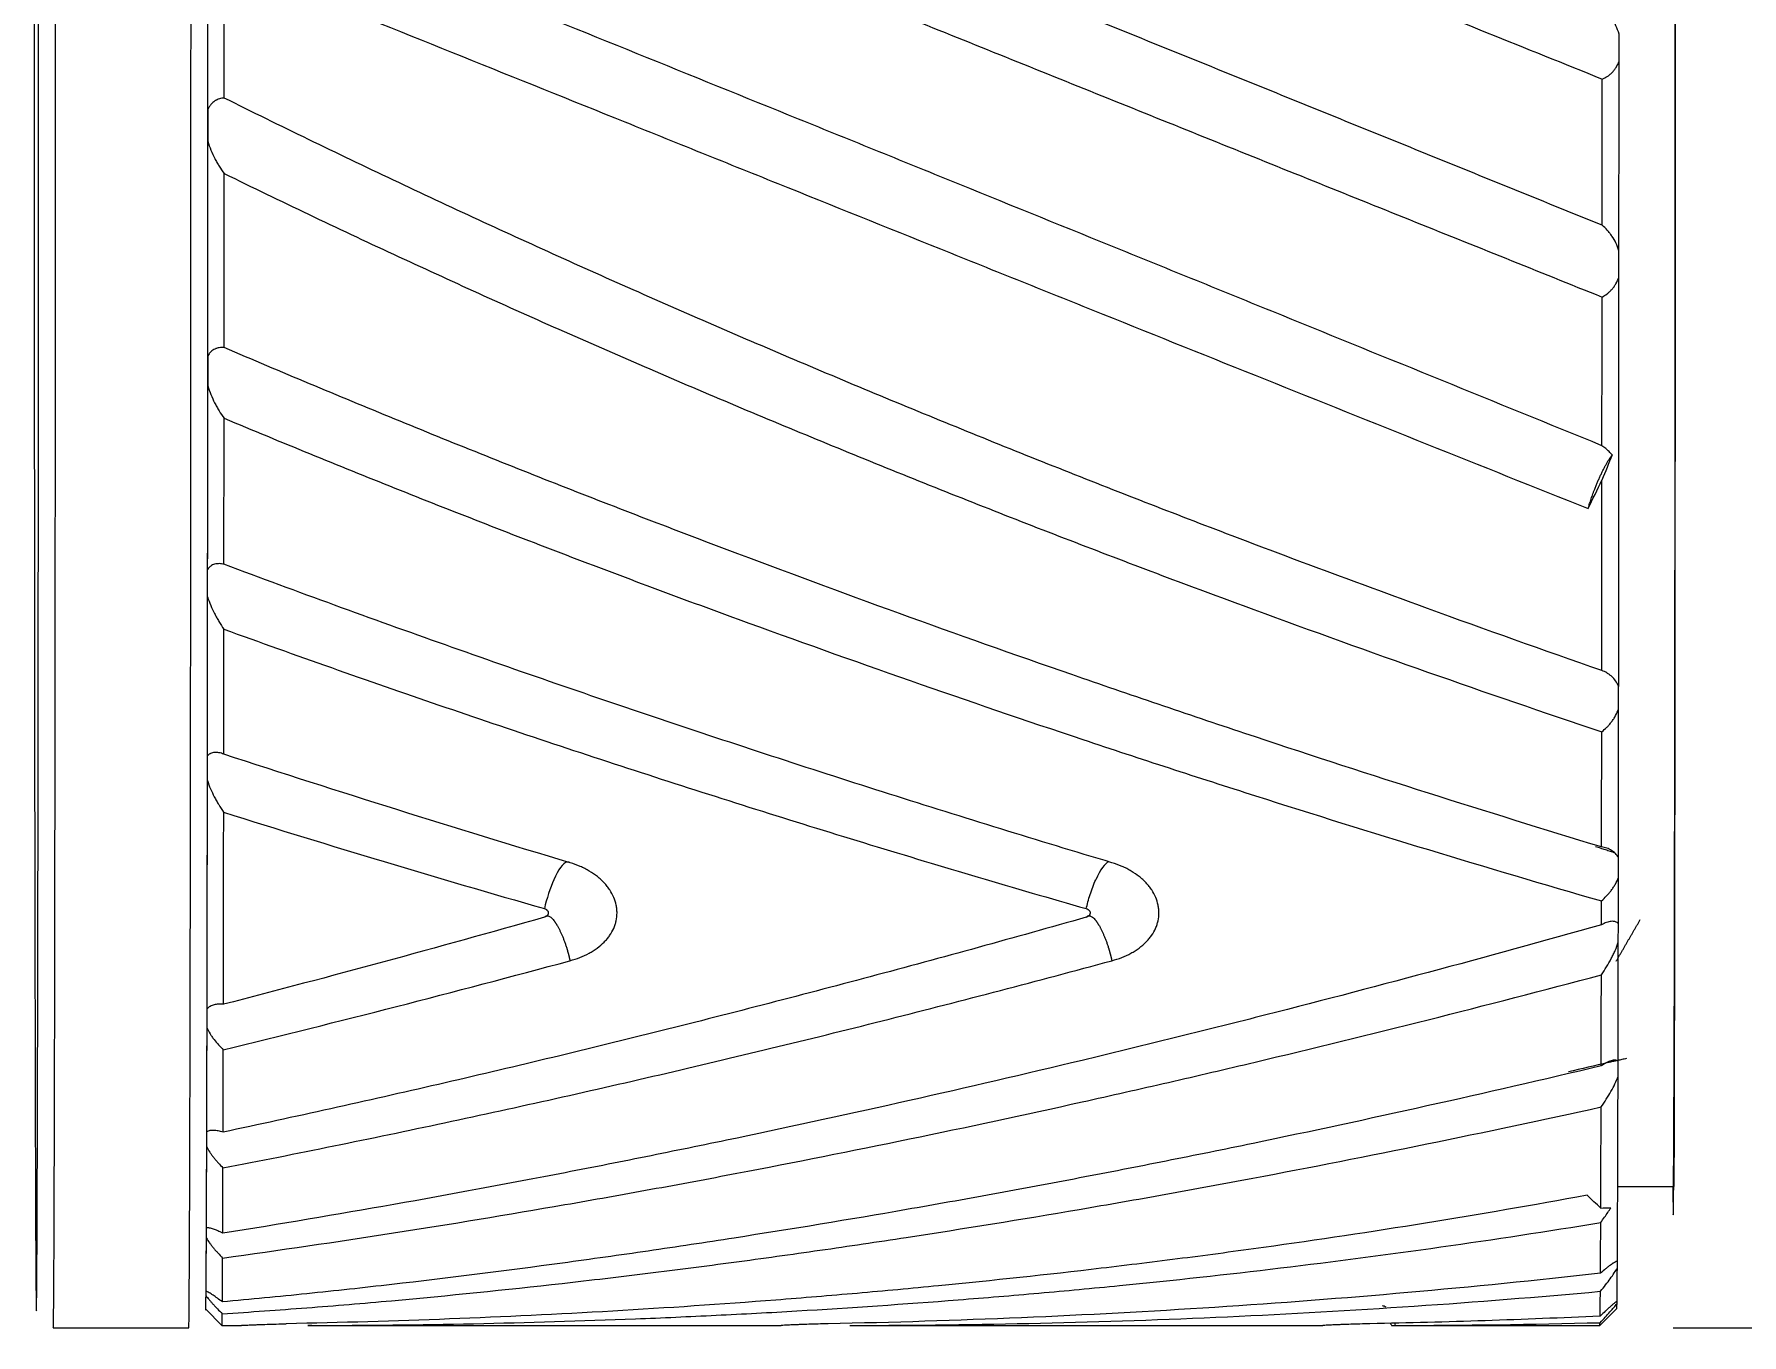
# Model space of a CAD drawing. Extents: x 16539 to 19738, y -91 to 2224.
# Drawn here: x 18623.48 to 18653.73, y 527.45 to 550.5 of the extents above; entities that cross this region are included whole.
import ezdxf

# ---------------------------------------------------------------- set-up
doc = ezdxf.new("R2010")
doc.units = 0
doc.header["$LTSCALE"] = 10
doc.header["$MEASUREMENT"] = 0
doc.header["$PDMODE"] = 3
doc.header["$PDSIZE"] = -10
doc.layers.get('0').update_dxf_attribs({"linetype": 'CONTINUOUS'})
doc.layers.get('DEFPOINTS').update_dxf_attribs({"linetype": 'CONTINUOUS'})
doc.layers.add('1', color=7, linetype='CONTINUOUS')
doc.styles.add('Daelim Dimension', font='NanumGothic.ttf')
doc.dimstyles.new('DEFAULT', dxfattribs={"dimscale": 2, "dimtxt": 2, "dimasz": 2, "dimexe": 0, "dimexo": 2, "dimgap": 1, "dimtad": 1, "dimdec": 1, "dimzin": 9, "dimdsep": 46, "dimtxsty": 'Daelim Dimension', "dimcen": 0.5, "dimclrd": 5, "dimclre": 5, "dimclrt": 256, "dimadec": 1, "dimazin": 0, "dimtfac": 1, "dimtdec": 1, "dimtix": 1, "dimtmove": 0, "dimatfit": 3, "dimfxl": 1, "dimtolj": 1, "dimtzin": 1, "dimlwd": 9, "dimlwe": 9, "dimarcsym": 0})

# ---------------------------------------------------------------- blocks, each defined once
blk = doc.blocks.new('*D26')
at = {"color": 5, "lineweight": 9, "ltscale": 0.5, "transparency": 16777216}
for p, q in [((18623.516, 523.872), (18623.516, 396.36)), ((18817.897, 471.191), (18817.897, 396.36)), ((18631.516, 398.36), (18809.897, 398.36))]:
    blk.add_line(p, q, dxfattribs=at)
at = {"color": 5, "ltscale": 0.5, "transparency": 16777216}
for points in [[(18631.516, 399.693), (18631.516, 397.026), (18623.516, 398.36)], [(18809.897, 399.693), (18809.897, 397.026), (18817.897, 398.36)]]:
    blk.add_solid(points, dxfattribs=at)
at = {"layer": 'DEFPOINTS', "color": 0, "ltscale": 0.5, "transparency": 16777216}
for p in [(18623.516, 527.872), (18817.897, 475.191), (18817.897, 398.36)]:
    blk.add_point(p, dxfattribs=at)
at = {"color": 7, "ltscale": 0.5, "transparency": 16777216, "insert": (18660.351, 411.247), "char_height": 20, "attachment_point": 5, "style": 'Daelim Dimension'}
blk.add_mtext('\\A1;194', dxfattribs=at)

msp = doc.modelspace()

# ---------------------------------------------------------------- linework, layer by layer
at = {"layer": '1', "color": 7, "linetype": 'Continuous', "lineweight": 18}
for p, q in [((18652.538, 534.073), (18652.536, 534.073)), ((18651.532, 530.073), (18652.516, 530.073)), ((18626.518, 527.899), (18626.804, 527.612)), ((18651.216, 527.613), (18651.516, 527.913)), ((18623.816, 527.572), (18626.216, 527.572)), ((18626.804, 527.612), (18627.109, 527.612)), ((18628.328, 527.612), (18636.709, 527.612)), ((18637.927, 527.612), (18646.309, 527.612)), ((18647.527, 527.613), (18651.216, 527.613)), ((18652.516, 527.573), (18701.022, 527.573))]:
    msp.add_line(p, q, dxfattribs=at)
for centre, major_axis, ratio, start_param, end_param in [((18652.516, 552.573), (0, -22.5), 0.001585, 0, 3.141593), ((18623.516, 552.572), (0, 24.7), 0.001585, 1.566374, 4.707966), ((18623.816, 552.572), (0, 25), 0.001585, 3.141571, 4.707966), ((18626.216, 552.572), (0, -25), 0.001585, 6.283145, 7.849347), ((18626.516, 552.572), (0, 24.7), 0.001585, 3.170186, 4.707755), ((18626.516, 552.572), (0, 24.672), 0.001585, 4.573726, 4.712389), ((18626.804, 552.572), (0, 24.96), 0.001585, 4.583483, 4.712389), ((18652.516, 552.573), (0, -23), 0.001585, 6.074329, 7.852422), ((18652.516, 552.573), (0, 25), 0.001585, 3.592586, 4.710829), ((18651.516, 552.573), (0, -24.66), 0.001585, 1.328597, 1.467051), ((18651.216, 552.573), (0, -24.96), 0.001585, 1.350134, 1.455486), ((18626.516, 552.572), (0, 24.672), 0.001585, 4.391584, 4.550545), ((18626.804, 552.572), (0, 24.96), 0.001585, 4.401643, 4.529255), ((18651.516, 552.573), (0, -24.66), 0.001585, 0.984878, 1.309124), ((18651.216, 552.573), (0, -24.96), 0.001585, 1.18597, 1.297614), ((18626.516, 552.572), (0, 24.672), 0.001585, 4.224609, 4.36891), ((18626.804, 552.572), (0, 24.96), 0.001585, 4.234831, 4.348501), ((18651.216, 552.573), (0, -24.96), 0.001585, 1.006319, 1.159478), ((18626.516, 552.572), (0, 24.672), 0.001585, 4.065625, 4.202171), ((18626.804, 552.572), (0, 24.96), 0.001585, 4.075922, 4.182233), ((18651.516, 552.573), (0, -24.66), 0.001585, 0.828327, 0.965422), ((18651.216, 552.573), (0, -24.96), 0.001585, 0.849635, 0.953881), ((18626.516, 552.572), (0, 24.672), 0.001585, 3.810724, 4.043257), ((18626.804, 552.572), (0, 24.96), 0.001585, 3.830415, 4.023566), ((18632.745, 535.137), (0.203, 0.691), 0.259256, 0.177071, 1.074669), ((18642.345, 535.137), (0.203, 0.691), 0.259256, 0.177071, 1.074669), ((18632.745, 535.137), (0.203, 0.691), 0.259256, 1.074669, 1.848145), ((18651.516, 552.573), (0, -24.66), 0.001585, 0.761874, 0.808922), ((18651.216, 552.573), (0, -24.96), 0.001585, 0.773461, 0.797336), ((18651.516, 552.573), (0, -24.66), 0.001585, 0.605374, 0.742469), ((18651.216, 552.573), (0, -24.96), 0.001585, 0.616916, 0.721162), ((18626.516, 552.572), (0, 24.672), 0.001585, 3.651811, 3.788357), ((18626.804, 552.572), (0, 24.96), 0.001585, 3.671758, 3.77806), ((18651.516, 552.573), (0, -24.66), 0.001585, 0.261672, 0.585919), ((18651.216, 552.573), (0, -24.96), 0.001585, 0.411318, 0.564478), ((18626.516, 552.572), (0, 24.672), 0.001585, 3.485071, 3.629372), ((18626.804, 552.572), (0, 24.96), 0.001585, 3.505481, 3.619149), ((18626.516, 552.572), (0, 24.672), 0.001585, 3.303437, 3.462399), ((18651.216, 552.573), (0, -24.96), 0.001585, 0.273188, 0.384825), ((18626.804, 552.572), (0, 24.96), 0.001585, 3.324727, 3.452339), ((18651.516, 552.573), (0, -24.66), 0.001585, 0.103745, 0.242199), ((18647.369, 527.238), (0.008, -0.72), 0.373118, 2.888362, 3.131385), ((18651.216, 552.573), (0, -24.96), 0.001585, 0.11531, 0.22066), ((18651.516, 552.573), (0, -24.66), 0.001585, 0.00158, 0.084302), ((18626.804, 552.572), (0, 24.96), 0.001585, 3.141593, 3.270499), ((18647.369, 527.238), (0.008, -0.72), 0.373118, 2.114886, 2.191435), ((18651.216, 552.573), (0, -24.96), 0.001585, 0.000013, 0.062984)]:
    msp.add_ellipse(centre, major_axis=major_axis, ratio=ratio, start_param=start_param, end_param=end_param, dxfattribs=at)
for points, knots in [([(18651.253, 543.203), (18650.31, 543.587), (18649.365, 543.972), (18647.474, 544.743), (18646.527, 545.128), (18645.105, 545.707), (18644.63, 545.9), (18643.681, 546.286), (18643.206, 546.479), (18641.781, 547.058), (18640.83, 547.444), (18639.402, 548.024), (18638.926, 548.217), (18637.973, 548.604), (18637.497, 548.797), (18636.068, 549.376), (18635.114, 549.763), (18632.254, 550.922), (18630.345, 551.694), (18628.434, 552.466)], [0, 0, 0, 0, 0.125, 0.125, 0.25, 0.25, 0.3125, 0.3125, 0.375, 0.375, 0.5, 0.5, 0.5625, 0.5625, 0.625, 0.625, 0.75, 0.75, 1, 1, 1, 1]), ([(18651.254, 547.109), (18650.156, 547.556), (18649.056, 548.002), (18646.855, 548.895), (18645.754, 549.342), (18643.549, 550.235), (18642.447, 550.681), (18640.241, 551.574), (18639.138, 552.02), (18638.034, 552.466)], [0, 0, 0, 0, 0.25, 0.25, 0.5, 0.5, 0.75, 0.75, 1, 1, 1, 1]), ([(18627.981, 551.344), (18628.945, 550.955), (18629.909, 550.566), (18631.836, 549.789), (18632.799, 549.401), (18634.244, 548.819), (18634.725, 548.625), (18635.688, 548.237), (18636.169, 548.044), (18637.612, 547.463), (18638.573, 547.077), (18640.014, 546.497), (18640.494, 546.304), (18641.454, 545.919), (18641.933, 545.726), (18643.371, 545.149), (18644.329, 544.764), (18646.241, 543.997), (18647.196, 543.614), (18649.104, 542.85), (18650.056, 542.469), (18651.008, 542.088)], [0, 0, 0, 0, 0.125, 0.125, 0.25, 0.25, 0.3125, 0.3125, 0.375, 0.375, 0.5, 0.5, 0.5625, 0.5625, 0.625, 0.625, 0.75, 0.75, 0.875, 0.875, 1, 1, 1, 1]), ([(18637.581, 551.344), (18638.722, 550.884), (18639.864, 550.423), (18642.145, 549.503), (18643.285, 549.044), (18645.565, 548.126), (18646.704, 547.667), (18648.981, 546.752), (18650.118, 546.295), (18651.254, 545.838)], [0, 0, 0, 0, 0.25, 0.25, 0.5, 0.5, 0.75, 0.75, 1, 1, 1, 1]), ([(18651.555, 550.496), (18651.54, 550.548), (18651.522, 550.598), (18651.48, 550.691), (18651.457, 550.735), (18651.418, 550.799), (18651.404, 550.819), (18651.377, 550.859), (18651.363, 550.878), (18651.319, 550.934), (18651.288, 550.969), (18651.255, 551.001)], [0, 0, 0, 0, 0.25, 0.25, 0.5, 0.5, 0.625, 0.625, 0.75, 0.75, 1, 1, 1, 1]), ([(18651.555, 550.019), (18651.555, 550.059), (18651.555, 550.099), (18651.555, 550.179), (18651.555, 550.22), (18651.555, 550.28), (18651.555, 550.301), (18651.555, 550.341), (18651.555, 550.361), (18651.555, 550.42), (18651.555, 550.458), (18651.555, 550.496)], [0, 0, 0, 0, 0.25, 0.25, 0.5, 0.5, 0.625, 0.625, 0.75, 0.75, 1, 1, 1, 1]), ([(18651.255, 549.701), (18651.286, 549.712), (18651.316, 549.727), (18651.36, 549.755), (18651.374, 549.765), (18651.395, 549.782), (18651.402, 549.788), (18651.416, 549.8), (18651.436, 549.819), (18651.455, 549.841), (18651.479, 549.871), (18651.491, 549.887), (18651.523, 549.94), (18651.541, 549.978), (18651.555, 550.019)], [0, 0, 0, 0, 0.25, 0.25, 0.375, 0.375, 0.4375, 0.4375, 0.5, 0.625, 0.625, 0.75, 0.75, 1, 1, 1, 1]), ([(18626.555, 549.162), (18626.555, 549.119), (18626.555, 549.074), (18626.555, 548.982), (18626.554, 548.935), (18626.554, 548.875), (18626.554, 548.863), (18626.554, 548.838), (18626.554, 548.802), (18626.554, 548.766), (18626.554, 548.693), (18626.554, 548.645), (18626.554, 548.597)], [0, 0, 0, 0, 0.25, 0.25, 0.5, 0.5, 0.5625, 0.5625, 0.625, 0.75, 0.75, 1, 1, 1, 1]), ([(18626.843, 549.364), (18626.814, 549.362), (18626.786, 549.357), (18626.745, 549.345), (18626.731, 549.34), (18626.711, 549.33), (18626.704, 549.327), (18626.691, 549.32), (18626.685, 549.316), (18626.653, 549.295), (18626.63, 549.275), (18626.599, 549.237), (18626.589, 549.224), (18626.57, 549.194), (18626.562, 549.179), (18626.555, 549.162)], [0, 0, 0, 0, 0.25, 0.25, 0.375, 0.375, 0.4375, 0.4375, 0.5, 0.5, 0.75, 0.75, 0.875, 0.875, 1, 1, 1, 1]), ([(18651.249, 539.22), (18650.22, 539.578), (18649.191, 539.944), (18647.136, 540.691), (18646.109, 541.072), (18644.571, 541.655), (18644.058, 541.851), (18643.034, 542.248), (18642.523, 542.448), (18641.5, 542.852), (18640.989, 543.056), (18639.968, 543.469), (18639.458, 543.677), (18637.929, 544.308), (18636.912, 544.737), (18635.39, 545.393), (18634.883, 545.614), (18633.87, 546.061), (18633.365, 546.286), (18631.85, 546.97), (18630.844, 547.435), (18628.838, 548.384), (18627.839, 548.868), (18626.843, 549.364)], [0, 0, 0, 0, 0.125, 0.125, 0.25, 0.25, 0.3125, 0.3125, 0.375, 0.375, 0.4375, 0.4375, 0.5, 0.5, 0.625, 0.625, 0.6875, 0.6875, 0.75, 0.75, 0.875, 0.875, 1, 1, 1, 1]), ([(18626.554, 548.597), (18626.57, 548.543), (18626.588, 548.491), (18626.629, 548.39), (18626.652, 548.341), (18626.689, 548.27), (18626.702, 548.246), (18626.728, 548.2), (18626.741, 548.177), (18626.783, 548.111), (18626.812, 548.068), (18626.843, 548.027)], [0, 0, 0, 0, 0.25, 0.25, 0.5, 0.5, 0.625, 0.625, 0.75, 0.75, 1, 1, 1, 1]), ([(18626.843, 548.027), (18627.839, 547.539), (18628.839, 547.062), (18630.345, 546.363), (18630.848, 546.132), (18631.855, 545.676), (18632.359, 545.45), (18633.369, 545.003), (18633.875, 544.783), (18634.888, 544.345), (18635.394, 544.129), (18636.409, 543.701), (18636.917, 543.49), (18637.935, 543.071), (18638.444, 542.863), (18639.972, 542.248), (18640.993, 541.847), (18642.526, 541.257), (18643.038, 541.062), (18644.062, 540.677), (18644.574, 540.487), (18646.111, 539.922), (18647.137, 539.553), (18649.191, 538.831), (18650.219, 538.478), (18651.248, 538.133)], [0, 0, 0, 0, 0.125, 0.125, 0.1875, 0.1875, 0.25, 0.25, 0.3125, 0.3125, 0.375, 0.375, 0.4375, 0.4375, 0.5, 0.5, 0.625, 0.625, 0.6875, 0.6875, 0.75, 0.75, 0.875, 0.875, 1, 1, 1, 1]), ([(18651.554, 546.658), (18651.539, 546.707), (18651.521, 546.753), (18651.479, 546.838), (18651.456, 546.878), (18651.417, 546.934), (18651.404, 546.953), (18651.376, 546.988), (18651.362, 547.004), (18651.318, 547.053), (18651.287, 547.082), (18651.254, 547.109)], [0, 0, 0, 0, 0.25, 0.25, 0.5, 0.5, 0.625, 0.625, 0.75, 0.75, 1, 1, 1, 1]), ([(18651.554, 546.193), (18651.554, 546.234), (18651.554, 546.274), (18651.554, 546.355), (18651.554, 546.394), (18651.554, 546.453), (18651.554, 546.473), (18651.554, 546.512), (18651.554, 546.531), (18651.554, 546.587), (18651.554, 546.623), (18651.554, 546.658)], [0, 0, 0, 0, 0.25, 0.25, 0.5, 0.5, 0.625, 0.625, 0.75, 0.75, 1, 1, 1, 1]), ([(18651.254, 545.838), (18651.285, 545.854), (18651.315, 545.873), (18651.359, 545.907), (18651.373, 545.919), (18651.394, 545.938), (18651.401, 545.945), (18651.415, 545.959), (18651.435, 545.981), (18651.454, 546.004), (18651.472, 546.029), (18651.478, 546.038), (18651.489, 546.056), (18651.495, 546.065), (18651.522, 546.111), (18651.54, 546.151), (18651.554, 546.193)], [0, 0, 0, 0, 0.25, 0.25, 0.375, 0.375, 0.4375, 0.4375, 0.5, 0.625, 0.625, 0.6875, 0.6875, 0.75, 0.75, 1, 1, 1, 1]), ([(18626.842, 544.941), (18626.813, 544.943), (18626.784, 544.943), (18626.743, 544.937), (18626.73, 544.934), (18626.71, 544.928), (18626.703, 544.926), (18626.69, 544.921), (18626.684, 544.918), (18626.652, 544.904), (18626.629, 544.888), (18626.602, 544.862), (18626.597, 544.857), (18626.587, 544.845), (18626.573, 544.827), (18626.561, 544.807), (18626.553, 544.793)], [0, 0, 0, 0, 0.25, 0.25, 0.375, 0.375, 0.4375, 0.4375, 0.5, 0.5, 0.75, 0.75, 0.8125, 0.8125, 0.875, 1, 1, 1, 1]), ([(18651.246, 536.092), (18650.223, 536.403), (18649.201, 536.721), (18647.157, 537.37), (18646.136, 537.702), (18644.604, 538.211), (18644.094, 538.382), (18643.073, 538.728), (18642.563, 538.903), (18641.034, 539.432), (18640.015, 539.793), (18637.978, 540.528), (18636.961, 540.904), (18635.437, 541.477), (18634.929, 541.671), (18633.914, 542.061), (18633.407, 542.258), (18631.887, 542.855), (18630.876, 543.261), (18628.856, 544.088), (18627.848, 544.51), (18626.842, 544.941)], [0, 0, 0, 0, 0.125, 0.125, 0.25, 0.25, 0.3125, 0.3125, 0.375, 0.375, 0.5, 0.5, 0.625, 0.625, 0.6875, 0.6875, 0.75, 0.75, 0.875, 0.875, 1, 1, 1, 1]), ([(18626.553, 544.793), (18626.553, 544.755), (18626.553, 544.715), (18626.553, 544.632), (18626.553, 544.589), (18626.553, 544.521), (18626.553, 544.498), (18626.553, 544.452), (18626.553, 544.429), (18626.553, 544.359), (18626.553, 544.312), (18626.553, 544.264)], [0, 0, 0, 0, 0.25, 0.25, 0.5, 0.5, 0.625, 0.625, 0.75, 0.75, 1, 1, 1, 1]), ([(18626.553, 544.264), (18626.568, 544.211), (18626.587, 544.16), (18626.628, 544.059), (18626.65, 544.01), (18626.687, 543.938), (18626.7, 543.914), (18626.726, 543.867), (18626.74, 543.844), (18626.781, 543.776), (18626.81, 543.732), (18626.841, 543.689)], [0, 0, 0, 0, 0.25, 0.25, 0.5, 0.5, 0.625, 0.625, 0.75, 0.75, 1, 1, 1, 1]), ([(18626.841, 543.689), (18627.847, 543.268), (18628.856, 542.856), (18630.877, 542.049), (18631.889, 541.654), (18633.409, 541.073), (18633.916, 540.882), (18634.931, 540.503), (18635.439, 540.315), (18636.963, 539.759), (18637.98, 539.396), (18640.016, 538.685), (18641.035, 538.337), (18642.565, 537.826), (18643.074, 537.658), (18644.095, 537.325), (18644.605, 537.161), (18647.157, 536.347), (18649.2, 535.727), (18651.244, 535.135)], [0, 0, 0, 0, 0.125, 0.125, 0.25, 0.25, 0.3125, 0.3125, 0.375, 0.375, 0.5, 0.5, 0.625, 0.625, 0.6875, 0.6875, 0.75, 0.75, 1, 1, 1, 1]), ([(18626.839, 541.101), (18626.81, 541.108), (18626.782, 541.112), (18626.741, 541.113), (18626.727, 541.112), (18626.701, 541.109), (18626.687, 541.107), (18626.65, 541.096), (18626.626, 541.085), (18626.6, 541.066), (18626.595, 541.062), (18626.585, 541.053), (18626.571, 541.038), (18626.558, 541.022), (18626.55, 541.01)], [0, 0, 0, 0, 0.25, 0.25, 0.375, 0.375, 0.5, 0.5, 0.75, 0.75, 0.8125, 0.8125, 0.875, 1, 1, 1, 1]), ([(18642.572, 535.813), (18641.915, 536.01), (18641.258, 536.21), (18639.945, 536.615), (18638.631, 537.026), (18637.319, 537.449), (18636.006, 537.878), (18635.35, 538.095), (18634.038, 538.535), (18633.383, 538.758), (18632.072, 539.21), (18631.417, 539.44), (18629.453, 540.136), (18628.145, 540.612), (18626.839, 541.101)], [0, 0, 0, 0, 0.125, 0.125, 0.25, 0.375, 0.375, 0.5, 0.5, 0.625, 0.625, 0.75, 0.75, 1, 1, 1, 1]), ([(18626.55, 540.523), (18626.566, 540.473), (18626.584, 540.422), (18626.625, 540.324), (18626.648, 540.275), (18626.685, 540.203), (18626.697, 540.179), (18626.724, 540.132), (18626.737, 540.109), (18626.779, 540.04), (18626.808, 539.995), (18626.838, 539.951)], [0, 0, 0, 0, 0.25, 0.25, 0.5, 0.5, 0.625, 0.625, 0.75, 0.75, 1, 1, 1, 1]), ([(18626.838, 539.951), (18627.473, 539.721), (18628.107, 539.494), (18629.378, 539.046), (18630.013, 538.825), (18631.285, 538.389), (18631.921, 538.174), (18633.194, 537.75), (18633.83, 537.541), (18635.104, 537.129), (18635.741, 536.925), (18637.016, 536.524), (18637.653, 536.327), (18639.566, 535.743), (18640.841, 535.365), (18642.117, 534.999)], [0, 0, 0, 0, 0.125, 0.125, 0.25, 0.25, 0.375, 0.375, 0.5, 0.5, 0.625, 0.625, 0.75, 0.75, 1, 1, 1, 1]), ([(18651.548, 538.936), (18651.534, 538.973), (18651.516, 539.006), (18651.474, 539.064), (18651.45, 539.091), (18651.412, 539.126), (18651.398, 539.137), (18651.371, 539.157), (18651.356, 539.166), (18651.312, 539.193), (18651.282, 539.207), (18651.249, 539.22)], [0, 0, 0, 0, 0.25, 0.25, 0.5, 0.5, 0.625, 0.625, 0.75, 0.75, 1, 1, 1, 1]), ([(18651.548, 538.539), (18651.548, 538.578), (18651.548, 538.616), (18651.548, 538.688), (18651.548, 538.723), (18651.548, 538.774), (18651.548, 538.79), (18651.548, 538.822), (18651.548, 538.838), (18651.548, 538.883), (18651.548, 538.911), (18651.548, 538.936)], [0, 0, 0, 0, 0.25, 0.25, 0.5, 0.5, 0.625, 0.625, 0.75, 0.75, 1, 1, 1, 1]), ([(18651.248, 538.133), (18651.279, 538.157), (18651.309, 538.184), (18651.353, 538.227), (18651.367, 538.243), (18651.389, 538.267), (18651.396, 538.275), (18651.409, 538.292), (18651.429, 538.317), (18651.448, 538.344), (18651.466, 538.372), (18651.472, 538.381), (18651.484, 538.4), (18651.489, 538.41), (18651.516, 538.458), (18651.534, 538.498), (18651.548, 538.539)], [0, 0, 0, 0, 0.25, 0.25, 0.375, 0.375, 0.4375, 0.4375, 0.5, 0.625, 0.625, 0.6875, 0.6875, 0.75, 0.75, 1, 1, 1, 1]), ([(18626.836, 537.737), (18626.807, 537.749), (18626.779, 537.757), (18626.737, 537.765), (18626.724, 537.767), (18626.697, 537.769), (18626.684, 537.769), (18626.647, 537.766), (18626.623, 537.76), (18626.597, 537.747), (18626.592, 537.744), (18626.582, 537.738), (18626.567, 537.727), (18626.555, 537.715), (18626.547, 537.705)], [0, 0, 0, 0, 0.25, 0.25, 0.375, 0.375, 0.5, 0.5, 0.75, 0.75, 0.8125, 0.8125, 0.875, 1, 1, 1, 1]), ([(18626.547, 537.268), (18626.562, 537.22), (18626.58, 537.172), (18626.622, 537.077), (18626.644, 537.029), (18626.681, 536.959), (18626.694, 536.935), (18626.72, 536.888), (18626.734, 536.865), (18626.775, 536.797), (18626.804, 536.752), (18626.834, 536.707)], [0, 0, 0, 0, 0.25, 0.25, 0.5, 0.5, 0.625, 0.625, 0.75, 0.75, 1, 1, 1, 1]), ([(18632.913, 535.827), (18632.925, 535.831), (18632.936, 535.831), (18632.956, 535.826), (18632.965, 535.821), (18632.972, 535.813)], [0, 0, 0, 0, 0.5, 0.5, 1, 1, 1, 1]), ([(18632.969, 534.076), (18633.031, 534.093), (18633.09, 534.112), (18633.202, 534.157), (18633.256, 534.182), (18633.333, 534.223), (18633.358, 534.238), (18633.407, 534.269), (18633.43, 534.285), (18633.496, 534.334), (18633.537, 534.369), (18633.583, 534.415), (18633.592, 534.425), (18633.61, 534.444), (18633.618, 534.454), (18633.643, 534.483), (18633.658, 534.503), (18633.701, 534.564), (18633.725, 534.606), (18633.754, 534.672), (18633.762, 534.694), (18633.777, 534.739), (18633.783, 534.761), (18633.798, 534.83), (18633.803, 534.876), (18633.803, 534.945), (18633.802, 534.968), (18633.797, 535.015), (18633.794, 535.038), (18633.779, 535.108), (18633.765, 535.154), (18633.727, 535.243), (18633.703, 535.287), (18633.661, 535.351), (18633.645, 535.373), (18633.613, 535.414), (18633.595, 535.435), (18633.568, 535.465), (18633.558, 535.474), (18633.539, 535.494), (18633.528, 535.503), (18633.498, 535.532), (18633.434, 535.586), (18633.339, 535.652), (18633.26, 535.695), (18633.219, 535.716), (18633.205, 535.723), (18633.178, 535.736), (18633.107, 535.768), (18633.033, 535.795), (18632.972, 535.813)], [0, 0, 0, 0, 0.0625, 0.0625, 0.125, 0.125, 0.15625, 0.15625, 0.1875, 0.1875, 0.25, 0.25, 0.265625, 0.265625, 0.28125, 0.28125, 0.3125, 0.3125, 0.375, 0.375, 0.40625, 0.40625, 0.4375, 0.4375, 0.5, 0.5, 0.53125, 0.53125, 0.5625, 0.5625, 0.625, 0.625, 0.6875, 0.6875, 0.71875, 0.71875, 0.75, 0.75, 0.765625, 0.765625, 0.78125, 0.78125, 0.8125, 0.875, 0.90625, 0.90625, 0.921875, 0.921875, 0.9375, 1, 1, 1, 1]), ([(18642.569, 534.076), (18642.631, 534.093), (18642.69, 534.112), (18642.802, 534.157), (18642.856, 534.182), (18642.933, 534.223), (18642.958, 534.238), (18643.006, 534.269), (18643.03, 534.285), (18643.096, 534.334), (18643.137, 534.369), (18643.183, 534.415), (18643.192, 534.425), (18643.21, 534.444), (18643.218, 534.454), (18643.243, 534.483), (18643.258, 534.503), (18643.301, 534.564), (18643.325, 534.606), (18643.354, 534.672), (18643.362, 534.694), (18643.377, 534.739), (18643.383, 534.761), (18643.398, 534.83), (18643.403, 534.876), (18643.403, 534.945), (18643.402, 534.968), (18643.397, 535.015), (18643.394, 535.038), (18643.379, 535.108), (18643.365, 535.154), (18643.327, 535.243), (18643.303, 535.287), (18643.261, 535.352), (18643.245, 535.373), (18643.213, 535.414), (18643.195, 535.435), (18643.168, 535.465), (18643.158, 535.474), (18643.139, 535.494), (18643.128, 535.503), (18643.098, 535.532), (18643.034, 535.586), (18642.939, 535.652), (18642.86, 535.695), (18642.819, 535.716), (18642.805, 535.723), (18642.778, 535.736), (18642.707, 535.768), (18642.633, 535.795), (18642.572, 535.813)], [0, 0, 0, 0, 0.0625, 0.0625, 0.125, 0.125, 0.15625, 0.15625, 0.1875, 0.1875, 0.25, 0.25, 0.265625, 0.265625, 0.28125, 0.28125, 0.3125, 0.3125, 0.375, 0.375, 0.40625, 0.40625, 0.4375, 0.4375, 0.5, 0.5, 0.53125, 0.53125, 0.5625, 0.5625, 0.625, 0.625, 0.6875, 0.6875, 0.71875, 0.71875, 0.75, 0.75, 0.765625, 0.765625, 0.78125, 0.78125, 0.8125, 0.875, 0.90625, 0.90625, 0.921875, 0.921875, 0.9375, 1, 1, 1, 1]), ([(18651.545, 535.9), (18651.53, 535.929), (18651.512, 535.955), (18651.47, 535.998), (18651.447, 536.017), (18651.408, 536.04), (18651.395, 536.048), (18651.367, 536.06), (18651.353, 536.066), (18651.309, 536.081), (18651.278, 536.088), (18651.246, 536.092)], [0, 0, 0, 0, 0.25, 0.25, 0.5, 0.5, 0.625, 0.625, 0.75, 0.75, 1, 1, 1, 1]), ([(18651.544, 535.55), (18651.544, 535.587), (18651.544, 535.621), (18651.544, 535.687), (18651.544, 535.719), (18651.544, 535.763), (18651.544, 535.777), (18651.544, 535.805), (18651.545, 535.818), (18651.545, 535.856), (18651.545, 535.879), (18651.545, 535.9)], [0, 0, 0, 0, 0.25, 0.25, 0.5, 0.5, 0.625, 0.625, 0.75, 0.75, 1, 1, 1, 1]), ([(18642.117, 534.999), (18642.125, 535.036), (18642.135, 535.076), (18642.157, 535.16), (18642.17, 535.204), (18642.198, 535.293), (18642.214, 535.338), (18642.247, 535.427), (18642.265, 535.471), (18642.284, 535.512)], [0, 0, 0, 0, 0.25, 0.25, 0.5, 0.5, 0.75, 0.75, 1, 1, 1, 1]), ([(18651.244, 535.135), (18651.275, 535.162), (18651.305, 535.192), (18651.349, 535.239), (18651.363, 535.255), (18651.385, 535.28), (18651.392, 535.289), (18651.405, 535.306), (18651.425, 535.332), (18651.444, 535.359), (18651.468, 535.396), (18651.48, 535.415), (18651.512, 535.473), (18651.53, 535.512), (18651.544, 535.55)], [0, 0, 0, 0, 0.25, 0.25, 0.375, 0.375, 0.4375, 0.4375, 0.5, 0.625, 0.625, 0.75, 0.75, 1, 1, 1, 1]), ([(18632.517, 534.999), (18632.522, 534.997), (18632.527, 534.995), (18632.537, 534.991), (18632.541, 534.989), (18632.55, 534.983), (18632.554, 534.981), (18632.561, 534.975), (18632.564, 534.971), (18632.57, 534.965), (18632.573, 534.961), (18632.577, 534.954), (18632.579, 534.95), (18632.584, 534.939), (18632.585, 534.931), (18632.585, 534.919), (18632.585, 534.915), (18632.583, 534.907), (18632.582, 534.904), (18632.579, 534.896), (18632.577, 534.892), (18632.573, 534.885), (18632.57, 534.882), (18632.564, 534.875), (18632.561, 534.872), (18632.553, 534.866), (18632.549, 534.863), (18632.541, 534.858), (18632.537, 534.856), (18632.527, 534.851), (18632.522, 534.849), (18632.517, 534.848)], [0, 0, 0, 0, 0.0625, 0.0625, 0.125, 0.125, 0.1875, 0.1875, 0.25, 0.25, 0.3125, 0.3125, 0.375, 0.375, 0.5, 0.5, 0.5625, 0.5625, 0.625, 0.625, 0.6875, 0.6875, 0.75, 0.75, 0.8125, 0.8125, 0.875, 0.875, 0.9375, 0.9375, 1, 1, 1, 1]), ([(18642.117, 534.999), (18642.122, 534.997), (18642.127, 534.995), (18642.137, 534.991), (18642.141, 534.989), (18642.15, 534.983), (18642.154, 534.981), (18642.161, 534.975), (18642.164, 534.971), (18642.17, 534.965), (18642.173, 534.961), (18642.177, 534.954), (18642.179, 534.95), (18642.184, 534.939), (18642.185, 534.931), (18642.185, 534.919), (18642.185, 534.915), (18642.183, 534.907), (18642.182, 534.904), (18642.179, 534.896), (18642.177, 534.892), (18642.173, 534.885), (18642.17, 534.882), (18642.164, 534.875), (18642.161, 534.872), (18642.153, 534.866), (18642.149, 534.863), (18642.141, 534.858), (18642.137, 534.856), (18642.127, 534.851), (18642.122, 534.849), (18642.117, 534.848)], [0, 0, 0, 0, 0.0625, 0.0625, 0.125, 0.125, 0.1875, 0.1875, 0.25, 0.25, 0.3125, 0.3125, 0.375, 0.375, 0.5, 0.5, 0.5625, 0.5625, 0.625, 0.625, 0.6875, 0.6875, 0.75, 0.75, 0.8125, 0.8125, 0.875, 0.875, 0.9375, 0.9375, 1, 1, 1, 1]), ([(18651.244, 534.714), (18650.22, 534.425), (18649.198, 534.143), (18647.153, 533.595), (18646.13, 533.327), (18644.598, 532.938), (18644.087, 532.81), (18643.066, 532.557), (18642.555, 532.433), (18641.024, 532.066), (18640.005, 531.828), (18637.966, 531.37), (18636.948, 531.148), (18635.423, 530.828), (18634.915, 530.724), (18633.899, 530.518), (18633.391, 530.418), (18631.87, 530.123), (18630.857, 529.935), (18628.835, 529.577), (18627.826, 529.407), (18626.818, 529.247)], [0, 0, 0, 0, 0.125, 0.125, 0.25, 0.25, 0.3125, 0.3125, 0.375, 0.375, 0.5, 0.5, 0.625, 0.625, 0.6875, 0.6875, 0.75, 0.75, 0.875, 0.875, 1, 1, 1, 1]), ([(18642.117, 534.848), (18641.479, 534.666), (18640.84, 534.487), (18639.563, 534.135), (18638.287, 533.789), (18637.011, 533.454), (18635.735, 533.124), (18635.098, 532.962), (18633.823, 532.645), (18633.186, 532.488), (18631.912, 532.182), (18631.275, 532.032), (18629.365, 531.591), (18628.094, 531.308), (18626.824, 531.039)], [0, 0, 0, 0, 0.125, 0.125, 0.25, 0.375, 0.375, 0.5, 0.5, 0.625, 0.625, 0.75, 0.75, 1, 1, 1, 1]), ([(18632.517, 534.848), (18632.525, 534.858), (18632.535, 534.866), (18632.557, 534.875), (18632.569, 534.876), (18632.597, 534.868), (18632.613, 534.86), (18632.646, 534.833), (18632.664, 534.814), (18632.683, 534.79)], [0, 0, 0, 0, 0.25, 0.25, 0.5, 0.5, 0.75, 0.75, 1, 1, 1, 1]), ([(18642.117, 534.848), (18642.125, 534.858), (18642.135, 534.866), (18642.157, 534.875), (18642.169, 534.876), (18642.197, 534.868), (18642.213, 534.86), (18642.246, 534.833), (18642.264, 534.814), (18642.283, 534.79)], [0, 0, 0, 0, 0.25, 0.25, 0.5, 0.5, 0.75, 0.75, 1, 1, 1, 1]), ([(18651.543, 534.73), (18651.529, 534.747), (18651.511, 534.759), (18651.485, 534.769), (18651.479, 534.77), (18651.468, 534.772), (18651.462, 534.773), (18651.444, 534.775), (18651.431, 534.775), (18651.405, 534.773), (18651.391, 534.77), (18651.363, 534.764), (18651.349, 534.759), (18651.305, 534.744), (18651.274, 534.73), (18651.244, 534.714)], [0, 0, 0, 0, 0.25, 0.25, 0.3125, 0.3125, 0.375, 0.375, 0.5, 0.5, 0.625, 0.625, 0.75, 0.75, 1, 1, 1, 1]), ([(18651.542, 534.403), (18651.542, 534.438), (18651.542, 534.471), (18651.542, 534.534), (18651.543, 534.564), (18651.543, 534.605), (18651.543, 534.619), (18651.543, 534.644), (18651.543, 534.656), (18651.543, 534.691), (18651.543, 534.712), (18651.543, 534.73)], [0, 0, 0, 0, 0.25, 0.25, 0.5, 0.5, 0.625, 0.625, 0.75, 0.75, 1, 1, 1, 1]), ([(18651.242, 533.827), (18651.274, 533.874), (18651.305, 533.921), (18651.364, 534.017), (18651.391, 534.065), (18651.43, 534.137), (18651.442, 534.161), (18651.466, 534.21), (18651.477, 534.234), (18651.509, 534.308), (18651.527, 534.356), (18651.542, 534.403)], [0, 0, 0, 0, 0.25, 0.25, 0.5, 0.5, 0.625, 0.625, 0.75, 0.75, 1, 1, 1, 1]), ([(18626.822, 530.405), (18627.476, 530.531), (18628.13, 530.661), (18629.439, 530.928), (18630.094, 531.065), (18631.404, 531.345), (18632.06, 531.489), (18633.372, 531.782), (18634.028, 531.932), (18635.341, 532.239), (18635.997, 532.395), (18637.311, 532.714), (18637.968, 532.877), (18639.94, 533.375), (18641.254, 533.719), (18642.569, 534.076)], [0, 0, 0, 0, 0.125, 0.125, 0.25, 0.25, 0.375, 0.375, 0.5, 0.5, 0.625, 0.625, 0.75, 0.75, 1, 1, 1, 1]), ([(18626.816, 528.808), (18627.823, 528.946), (18628.832, 529.095), (18630.854, 529.41), (18631.867, 529.578), (18633.388, 529.842), (18633.896, 529.933), (18634.912, 530.118), (18635.42, 530.213), (18636.945, 530.504), (18637.963, 530.707), (18640.002, 531.128), (18641.022, 531.347), (18642.553, 531.688), (18643.063, 531.803), (18644.085, 532.038), (18644.595, 532.158), (18647.15, 532.764), (18649.195, 533.28), (18651.242, 533.827)], [0, 0, 0, 0, 0.125, 0.125, 0.25, 0.25, 0.3125, 0.3125, 0.375, 0.375, 0.5, 0.5, 0.625, 0.625, 0.6875, 0.6875, 0.75, 0.75, 1, 1, 1, 1]), ([(18626.829, 533.304), (18626.799, 533.306), (18626.77, 533.307), (18626.714, 533.304), (18626.688, 533.3), (18626.639, 533.287), (18626.616, 533.278), (18626.585, 533.26), (18626.575, 533.253), (18626.557, 533.238), (18626.548, 533.23), (18626.54, 533.221)], [0, 0, 0, 0, 0.25, 0.25, 0.5, 0.5, 0.75, 0.75, 0.875, 0.875, 1, 1, 1, 1]), ([(18626.54, 532.883), (18626.555, 532.85), (18626.573, 532.816), (18626.604, 532.765), (18626.615, 532.748), (18626.639, 532.714), (18626.651, 532.698), (18626.688, 532.649), (18626.715, 532.617), (18626.77, 532.556), (18626.799, 532.527), (18626.827, 532.5)], [0, 0, 0, 0, 0.25, 0.25, 0.375, 0.375, 0.5, 0.5, 0.75, 0.75, 1, 1, 1, 1]), ([(18651.239, 532.213), (18650.209, 531.968), (18649.18, 531.731), (18647.124, 531.273), (18646.097, 531.052), (18644.558, 530.732), (18644.045, 530.628), (18643.02, 530.424), (18641.996, 530.224), (18640.974, 530.032), (18639.952, 529.846), (18639.442, 529.755), (18637.912, 529.488), (18636.894, 529.32), (18635.37, 529.083), (18634.863, 529.006), (18633.85, 528.858), (18633.343, 528.787), (18631.827, 528.58), (18630.819, 528.454), (18629.312, 528.281), (18628.81, 528.226), (18627.809, 528.123), (18627.31, 528.075), (18626.811, 528.03)], [0, 0, 0, 0, 0.125, 0.125, 0.25, 0.25, 0.3125, 0.3125, 0.375, 0.4375, 0.4375, 0.5, 0.5, 0.625, 0.625, 0.6875, 0.6875, 0.75, 0.75, 0.875, 0.875, 0.9375, 0.9375, 1, 1, 1, 1]), ([(18651.538, 532.295), (18651.524, 532.306), (18651.506, 532.312), (18651.48, 532.314), (18651.475, 532.314), (18651.463, 532.313), (18651.457, 532.312), (18651.439, 532.31), (18651.426, 532.307), (18651.4, 532.299), (18651.387, 532.294), (18651.358, 532.282), (18651.344, 532.275), (18651.3, 532.252), (18651.27, 532.234), (18651.239, 532.213)], [0, 0, 0, 0, 0.25, 0.25, 0.3125, 0.3125, 0.375, 0.375, 0.5, 0.5, 0.625, 0.625, 0.75, 0.75, 1, 1, 1, 1]), ([(18651.538, 532.026), (18651.538, 532.057), (18651.538, 532.087), (18651.538, 532.141), (18651.538, 532.166), (18651.538, 532.2), (18651.538, 532.211), (18651.538, 532.231), (18651.538, 532.241), (18651.538, 532.268), (18651.538, 532.283), (18651.538, 532.295)], [0, 0, 0, 0, 0.25, 0.25, 0.5, 0.5, 0.625, 0.625, 0.75, 0.75, 1, 1, 1, 1]), ([(18651.237, 531.485), (18651.27, 531.531), (18651.3, 531.577), (18651.359, 531.668), (18651.386, 531.714), (18651.438, 531.805), (18651.461, 531.85), (18651.504, 531.94), (18651.523, 531.983), (18651.538, 532.026)], [0, 0, 0, 0, 0.25, 0.25, 0.5, 0.5, 0.75, 0.75, 1, 1, 1, 1]), ([(18626.809, 527.82), (18627.307, 527.852), (18627.806, 527.887), (18628.807, 527.965), (18629.308, 528.007), (18630.814, 528.142), (18631.822, 528.245), (18633.338, 528.416), (18633.844, 528.476), (18634.857, 528.601), (18635.364, 528.666), (18636.38, 528.802), (18636.889, 528.873), (18637.907, 529.019), (18638.416, 529.095), (18639.946, 529.329), (18640.968, 529.495), (18642.504, 529.757), (18643.016, 529.847), (18644.041, 530.032), (18644.554, 530.126), (18646.093, 530.416), (18647.12, 530.618), (18649.177, 531.039), (18650.207, 531.258), (18651.237, 531.485)], [0, 0, 0, 0, 0.0625, 0.0625, 0.125, 0.125, 0.25, 0.25, 0.3125, 0.3125, 0.375, 0.375, 0.4375, 0.4375, 0.5, 0.5, 0.625, 0.625, 0.6875, 0.6875, 0.75, 0.75, 0.875, 0.875, 1, 1, 1, 1]), ([(18626.824, 531.039), (18626.794, 531.048), (18626.764, 531.056), (18626.709, 531.066), (18626.683, 531.069), (18626.634, 531.071), (18626.611, 531.07), (18626.58, 531.063), (18626.57, 531.06), (18626.551, 531.053), (18626.543, 531.048), (18626.535, 531.043)], [0, 0, 0, 0, 0.25, 0.25, 0.5, 0.5, 0.75, 0.75, 0.875, 0.875, 1, 1, 1, 1]), ([(18626.534, 530.778), (18626.549, 530.748), (18626.567, 530.717), (18626.599, 530.669), (18626.61, 530.653), (18626.633, 530.621), (18626.645, 530.605), (18626.67, 530.573), (18626.683, 530.557), (18626.71, 530.526), (18626.723, 530.51), (18626.765, 530.464), (18626.793, 530.434), (18626.822, 530.405)], [0, 0, 0, 0, 0.25, 0.25, 0.375, 0.375, 0.5, 0.5, 0.625, 0.625, 0.75, 0.75, 1, 1, 1, 1]), ([(18650.988, 529.921), (18650.036, 529.745), (18649.083, 529.58), (18647.173, 529.272), (18646.216, 529.128), (18644.78, 528.928), (18644.301, 528.864), (18643.342, 528.741), (18642.862, 528.682), (18641.423, 528.512), (18640.462, 528.409), (18639.02, 528.268), (18638.539, 528.224), (18637.577, 528.14), (18637.096, 528.1), (18635.653, 527.988), (18634.69, 527.923), (18631.8, 527.756), (18629.873, 527.681), (18627.943, 527.643)], [0, 0, 0, 0, 0.125, 0.125, 0.25, 0.25, 0.3125, 0.3125, 0.375, 0.375, 0.5, 0.5, 0.5625, 0.5625, 0.625, 0.625, 0.75, 0.75, 1, 1, 1, 1]), ([(18626.528, 529.159), (18626.543, 529.134), (18626.561, 529.107), (18626.593, 529.064), (18626.604, 529.049), (18626.627, 529.019), (18626.639, 529.004), (18626.664, 528.974), (18626.677, 528.959), (18626.704, 528.928), (18626.717, 528.913), (18626.759, 528.867), (18626.787, 528.837), (18626.816, 528.808)], [0, 0, 0, 0, 0.25, 0.25, 0.375, 0.375, 0.5, 0.5, 0.625, 0.625, 0.75, 0.75, 1, 1, 1, 1]), ([(18626.818, 529.247), (18626.787, 529.263), (18626.758, 529.278), (18626.703, 529.302), (18626.677, 529.313), (18626.628, 529.33), (18626.605, 529.336), (18626.574, 529.341), (18626.564, 529.342), (18626.546, 529.343), (18626.537, 529.343), (18626.529, 529.342)], [0, 0, 0, 0, 0.25, 0.25, 0.5, 0.5, 0.75, 0.75, 0.875, 0.875, 1, 1, 1, 1]), ([(18628.395, 527.613), (18629.351, 527.614), (18630.307, 527.625), (18632.217, 527.664), (18633.173, 527.693), (18634.605, 527.749), (18635.082, 527.771), (18636.036, 527.817), (18636.514, 527.843), (18637.944, 527.927), (18638.897, 527.993), (18640.326, 528.105), (18640.803, 528.145), (18641.754, 528.229), (18642.23, 528.273), (18643.656, 528.414), (18644.606, 528.518), (18646.503, 528.745), (18647.45, 528.869), (18649.342, 529.138), (18650.287, 529.282), (18651.231, 529.438)], [0, 0, 0, 0, 0.125, 0.125, 0.25, 0.25, 0.3125, 0.3125, 0.375, 0.375, 0.5, 0.5, 0.5625, 0.5625, 0.625, 0.625, 0.75, 0.75, 0.875, 0.875, 1, 1, 1, 1]), ([(18651.225, 528.218), (18651.257, 528.257), (18651.288, 528.295), (18651.346, 528.37), (18651.374, 528.406), (18651.425, 528.476), (18651.449, 528.51), (18651.492, 528.575), (18651.51, 528.605), (18651.525, 528.632)], [0, 0, 0, 0, 0.25, 0.25, 0.5, 0.5, 0.75, 0.75, 1, 1, 1, 1]), ([(18651.526, 528.752), (18651.512, 528.749), (18651.494, 528.741), (18651.468, 528.726), (18651.462, 528.723), (18651.451, 528.716), (18651.445, 528.712), (18651.427, 528.7), (18651.414, 528.691), (18651.388, 528.672), (18651.374, 528.662), (18651.353, 528.646), (18651.346, 528.64), (18651.332, 528.628), (18651.324, 528.622), (18651.288, 528.592), (18651.257, 528.566), (18651.227, 528.538)], [0, 0, 0, 0, 0.25, 0.25, 0.3125, 0.3125, 0.375, 0.375, 0.5, 0.5, 0.625, 0.625, 0.6875, 0.6875, 0.75, 0.75, 1, 1, 1, 1]), ([(18651.525, 528.632), (18651.525, 528.653), (18651.525, 528.672), (18651.526, 528.703), (18651.526, 528.715), (18651.526, 528.731), (18651.526, 528.735), (18651.526, 528.742), (18651.526, 528.745), (18651.526, 528.752), (18651.526, 528.754), (18651.526, 528.752)], [0, 0, 0, 0, 0.25, 0.25, 0.5, 0.5, 0.625, 0.625, 0.75, 0.75, 1, 1, 1, 1]), ([(18651.227, 528.538), (18650.089, 528.41), (18648.951, 528.296), (18646.673, 528.095), (18645.533, 528.007), (18643.252, 527.859), (18642.111, 527.798), (18639.828, 527.701), (18638.686, 527.665), (18637.543, 527.643)], [0, 0, 0, 0, 0.25, 0.25, 0.5, 0.5, 0.75, 0.75, 1, 1, 1, 1]), ([(18626.521, 528.137), (18626.536, 528.118), (18626.554, 528.095), (18626.58, 528.065), (18626.586, 528.059), (18626.597, 528.046), (18626.602, 528.039), (18626.62, 528.02), (18626.632, 528.006), (18626.657, 527.979), (18626.67, 527.965), (18626.697, 527.936), (18626.71, 527.922), (18626.752, 527.878), (18626.78, 527.849), (18626.809, 527.82)], [0, 0, 0, 0, 0.25, 0.25, 0.3125, 0.3125, 0.375, 0.375, 0.5, 0.5, 0.625, 0.625, 0.75, 0.75, 1, 1, 1, 1]), ([(18626.811, 528.03), (18626.78, 528.053), (18626.751, 528.075), (18626.696, 528.115), (18626.67, 528.134), (18626.621, 528.167), (18626.598, 528.181), (18626.567, 528.2), (18626.557, 528.205), (18626.539, 528.215), (18626.53, 528.219), (18626.522, 528.223)], [0, 0, 0, 0, 0.25, 0.25, 0.5, 0.5, 0.75, 0.75, 0.875, 0.875, 1, 1, 1, 1]), ([(18637.995, 527.613), (18639.099, 527.615), (18640.203, 527.629), (18642.411, 527.68), (18643.514, 527.718), (18645.72, 527.818), (18646.822, 527.881), (18649.025, 528.03), (18650.125, 528.118), (18651.225, 528.218)], [0, 0, 0, 0, 0.25, 0.25, 0.5, 0.5, 0.75, 0.75, 1, 1, 1, 1]), ([(18651.218, 527.662), (18651.251, 527.697), (18651.282, 527.73), (18651.34, 527.793), (18651.368, 527.824), (18651.419, 527.881), (18651.443, 527.908), (18651.486, 527.958), (18651.504, 527.981), (18651.519, 528)], [0, 0, 0, 0, 0.25, 0.25, 0.5, 0.5, 0.75, 0.75, 1, 1, 1, 1]), ([(18651.52, 528.045), (18651.506, 528.035), (18651.488, 528.021), (18651.462, 527.999), (18651.456, 527.995), (18651.445, 527.985), (18651.439, 527.98), (18651.421, 527.964), (18651.408, 527.953), (18651.382, 527.93), (18651.368, 527.917), (18651.34, 527.892), (18651.326, 527.878), (18651.282, 527.837), (18651.251, 527.808), (18651.22, 527.778)], [0, 0, 0, 0, 0.25, 0.25, 0.3125, 0.3125, 0.375, 0.375, 0.5, 0.5, 0.625, 0.625, 0.75, 0.75, 1, 1, 1, 1]), ([(18651.519, 528), (18651.519, 528.015), (18651.519, 528.028), (18651.519, 528.047), (18651.52, 528.054), (18651.52, 528.059), (18651.52, 528.06), (18651.52, 528.061)], [0, 0, 0, 0, 0.412588, 0.412588, 0.825177, 0.825177, 1, 1, 1, 1]), ([(18627.109, 527.612), (18627.109, 527.612), (18627.114, 527.613), (18627.129, 527.614), (18627.138, 527.614), (18627.15, 527.615), (18627.159, 527.615), (18627.163, 527.615), (18627.188, 527.616), (18627.212, 527.618), (18627.268, 527.62), (18627.301, 527.622), (18627.347, 527.624), (18627.357, 527.624), (18627.376, 527.625), (18627.406, 527.626), (18627.438, 527.628), (18627.505, 527.63), (18627.552, 527.632), (18627.616, 527.634), (18627.629, 527.635), (18627.656, 527.635), (18627.669, 527.636), (18627.71, 527.637), (18627.793, 527.639), (18627.882, 527.642), (18627.943, 527.643)], [0, 0, 0, 0, 0.125, 0.125, 0.1875, 0.21875, 0.21875, 0.25, 0.25, 0.375, 0.375, 0.5, 0.5, 0.53125, 0.53125, 0.5625, 0.625, 0.625, 0.75, 0.75, 0.78125, 0.78125, 0.8125, 0.8125, 0.875, 1, 1, 1, 1]), ([(18637.543, 527.643), (18637.482, 527.642), (18637.422, 527.64), (18637.308, 527.637), (18637.254, 527.635), (18637.152, 527.632), (18637.105, 527.63), (18637.038, 527.628), (18637.016, 527.627), (18636.975, 527.625), (18636.956, 527.624), (18636.9, 527.622), (18636.868, 527.62), (18636.825, 527.618), (18636.812, 527.618), (18636.788, 527.617), (18636.777, 527.616), (18636.748, 527.615), (18636.734, 527.614), (18636.714, 527.613), (18636.709, 527.612), (18636.709, 527.612)], [0, 0, 0, 0, 0.125, 0.125, 0.25, 0.25, 0.375, 0.375, 0.4375, 0.4375, 0.5, 0.5, 0.625, 0.625, 0.6875, 0.6875, 0.75, 0.75, 0.875, 0.875, 1, 1, 1, 1]), ([(18647.143, 527.643), (18647.082, 527.642), (18647.022, 527.64), (18646.908, 527.637), (18646.854, 527.635), (18646.752, 527.632), (18646.705, 527.63), (18646.638, 527.628), (18646.616, 527.627), (18646.575, 527.625), (18646.556, 527.624), (18646.5, 527.622), (18646.468, 527.62), (18646.425, 527.618), (18646.412, 527.618), (18646.388, 527.617), (18646.377, 527.616), (18646.348, 527.615), (18646.334, 527.614), (18646.314, 527.613), (18646.309, 527.612), (18646.309, 527.612)], [0, 0, 0, 0, 0.125, 0.125, 0.25, 0.25, 0.375, 0.375, 0.4375, 0.4375, 0.5, 0.5, 0.625, 0.625, 0.6875, 0.6875, 0.75, 0.75, 0.875, 0.875, 1, 1, 1, 1]), ([(18628.395, 527.613), (18628.39, 527.613), (18628.385, 527.613), (18628.376, 527.613), (18628.371, 527.613), (18628.363, 527.613), (18628.359, 527.613), (18628.351, 527.613), (18628.348, 527.613), (18628.339, 527.613), (18628.335, 527.612), (18628.33, 527.612), (18628.329, 527.612), (18628.327, 527.612), (18628.327, 527.612), (18628.327, 527.612)], [0, 0, 0, 0, 0.125093, 0.125093, 0.250187, 0.250187, 0.37528, 0.37528, 0.500373, 0.500373, 0.75056, 0.75056, 0.875653, 0.875653, 1, 1, 1, 1]), ([(18637.927, 527.612), (18637.927, 527.612), (18637.927, 527.612), (18637.927, 527.612), (18637.929, 527.612), (18637.933, 527.613), (18637.935, 527.613), (18637.94, 527.613), (18637.942, 527.613), (18637.948, 527.613), (18637.951, 527.613), (18637.959, 527.613), (18637.963, 527.613), (18637.971, 527.613), (18637.976, 527.613), (18637.985, 527.613), (18637.99, 527.613), (18637.995, 527.613)], [0, 0, 0, 0, 0.002287, 0.002287, 0.251715, 0.251715, 0.376429, 0.376429, 0.501143, 0.501143, 0.625857, 0.625857, 0.750572, 0.750572, 0.875286, 0.875286, 1, 1, 1, 1]), ([(18647.527, 527.613), (18647.527, 527.613), (18647.527, 527.613), (18647.527, 527.613), (18647.529, 527.613), (18647.533, 527.613), (18647.535, 527.613), (18647.54, 527.613), (18647.542, 527.613), (18647.548, 527.613), (18647.551, 527.613), (18647.559, 527.613), (18647.563, 527.613), (18647.571, 527.613), (18647.576, 527.613), (18647.585, 527.613), (18647.59, 527.613), (18647.595, 527.613)], [0, 0, 0, 0, 0.001211, 0.001211, 0.250909, 0.250909, 0.375757, 0.375757, 0.500606, 0.500606, 0.625454, 0.625454, 0.750303, 0.750303, 0.875151, 0.875151, 1, 1, 1, 1])]:
    msp.add_open_spline(points, degree=3, knots=knots, dxfattribs=at)
for points, degree in [([(18647.181, 551.344), (18648.539, 550.796), (18649.898, 550.248), (18651.255, 549.701)], 3), ([(18651.431, 543.039), (18651.415, 543.06), (18651.38, 543.099), (18651.32, 543.154), (18651.276, 543.187), (18651.253, 543.203)], 3), ([(18651.431, 543.039), (18651.372, 542.89), (18651.312, 542.742), (18651.252, 542.593)], 3), ([(18651.008, 542.088), (18651.089, 542.256), (18651.171, 542.424), (18651.252, 542.593)], 3), ([(18632.972, 535.813), (18630.926, 536.426), (18628.88, 537.068), (18626.836, 537.737)], 3), ([(18626.834, 536.707), (18628.728, 536.112), (18630.622, 535.543), (18632.517, 534.999)], 3), ([(18651.488, 535.983), (18651.141, 536.097)], 1), ([(18632.517, 534.848), (18630.62, 534.308), (18628.724, 533.793), (18626.829, 533.304)], 3), ([(18651.506, 534.069), (18651.719, 534.438), (18651.932, 534.807)], 2), ([(18626.827, 532.5), (18628.873, 532.995), (18630.921, 533.52), (18632.969, 534.076)], 3), ([(18651.36, 532.27), (18651.125, 532.215), (18650.891, 532.16), (18650.657, 532.106)], 3), ([(18651.69, 532.343), (18651.36, 532.27)], 1), ([(18651.232, 529.694), (18651.151, 529.768), (18651.07, 529.844), (18650.988, 529.921)], 3), ([(18651.231, 529.438), (18651.254, 529.469), (18651.298, 529.53), (18651.358, 529.617), (18651.394, 529.672), (18651.41, 529.699)], 3), ([(18651.232, 529.694), (18651.291, 529.695), (18651.351, 529.697), (18651.41, 529.699)], 3), ([(18651.22, 527.778), (18649.862, 527.715), (18648.503, 527.67), (18647.143, 527.643)], 3), ([(18647.499, 527.654), (18647.51, 527.639), (18647.521, 527.623), (18647.531, 527.606)], 3), ([(18647.595, 527.613), (18648.803, 527.615), (18650.011, 527.631), (18651.218, 527.662)], 3)]:
    msp.add_open_spline(points, degree=degree, dxfattribs=at)
for points, weights in [([(18651.008, 542.088), (18651.103, 542.435), (18651.282, 542.846), (18651.431, 543.039)], [1.29709926615, 0.973537295239, 0.914261610802, 1.11927221284]), ([(18642.283, 534.79), (18642.366, 534.686), (18642.447, 534.509), (18642.511, 534.301)], [1.01269522924, 0.977947739976, 1.01452948712, 1.12244047068]), ([(18642.511, 534.301), (18642.534, 534.225), (18642.554, 534.149), (18642.569, 534.076)], [1.12244047068, 1.16794418379, 1.22613112918, 1.29700130686])]:
    msp.add_rational_spline(points, weights, degree=3, dxfattribs=at)
at = {"layer": '1', "color": 7, "linetype": 'Continuous', "lineweight": 13}
for points, weights in [([(18632.683, 534.79), (18632.766, 534.686), (18632.847, 534.509), (18632.911, 534.301)], [1.01269522923, 0.977947739976, 1.01452948712, 1.12244047068]), ([(18632.911, 534.301), (18632.934, 534.225), (18632.954, 534.149), (18632.969, 534.076)], [1.12244047068, 1.16794162313, 1.22612458045, 1.29698934262])]:
    msp.add_rational_spline(points, weights, degree=3, dxfattribs=at)

# ---------------------------------------------------------------- dimensions: what is measured, and where the dimension line sits
at = {"color": 5, "ltscale": 0.5}
dim = msp.add_linear_dim(base=(18817.897, 398.36), p1=(18623.516, 527.872), p2=(18817.897, 475.191), dimstyle='DEFAULT', override={"dimtxt": 10, "dimasz": 4, "dimexe": 1, "dimdec": 0, "dimclrt": 7}, dxfattribs=at)
dim.commit()
dim.dimension.update_dxf_attribs({"geometry": '*D26', "text_midpoint": (18660.351, 398.36), "dimtype": 160})

doc.saveas('drawing.dxf')
